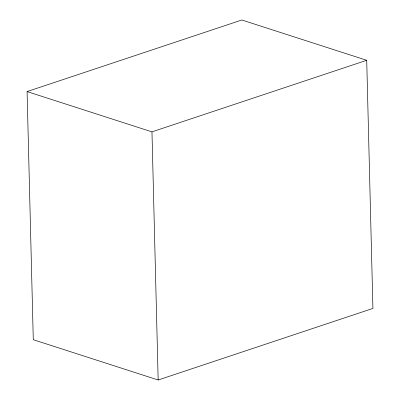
<?xml version="1.0" encoding="UTF-8"?>
<svg xmlns="http://www.w3.org/2000/svg" width="400" height="400" viewBox="0 0 400 400"><rect width="100%" height="100%" fill="white"/><g stroke="black" fill="none" stroke-linecap="round" stroke-linejoin="round"><path stroke-width="0.6" d="M27.085 91.575L241.835 20L366.715 60.295L372.915 308.425L158.165 380L33.285 339.705L27.085 91.575L151.965 131.865L366.715 60.295M151.965 131.865L158.165 380"/></g></svg>
